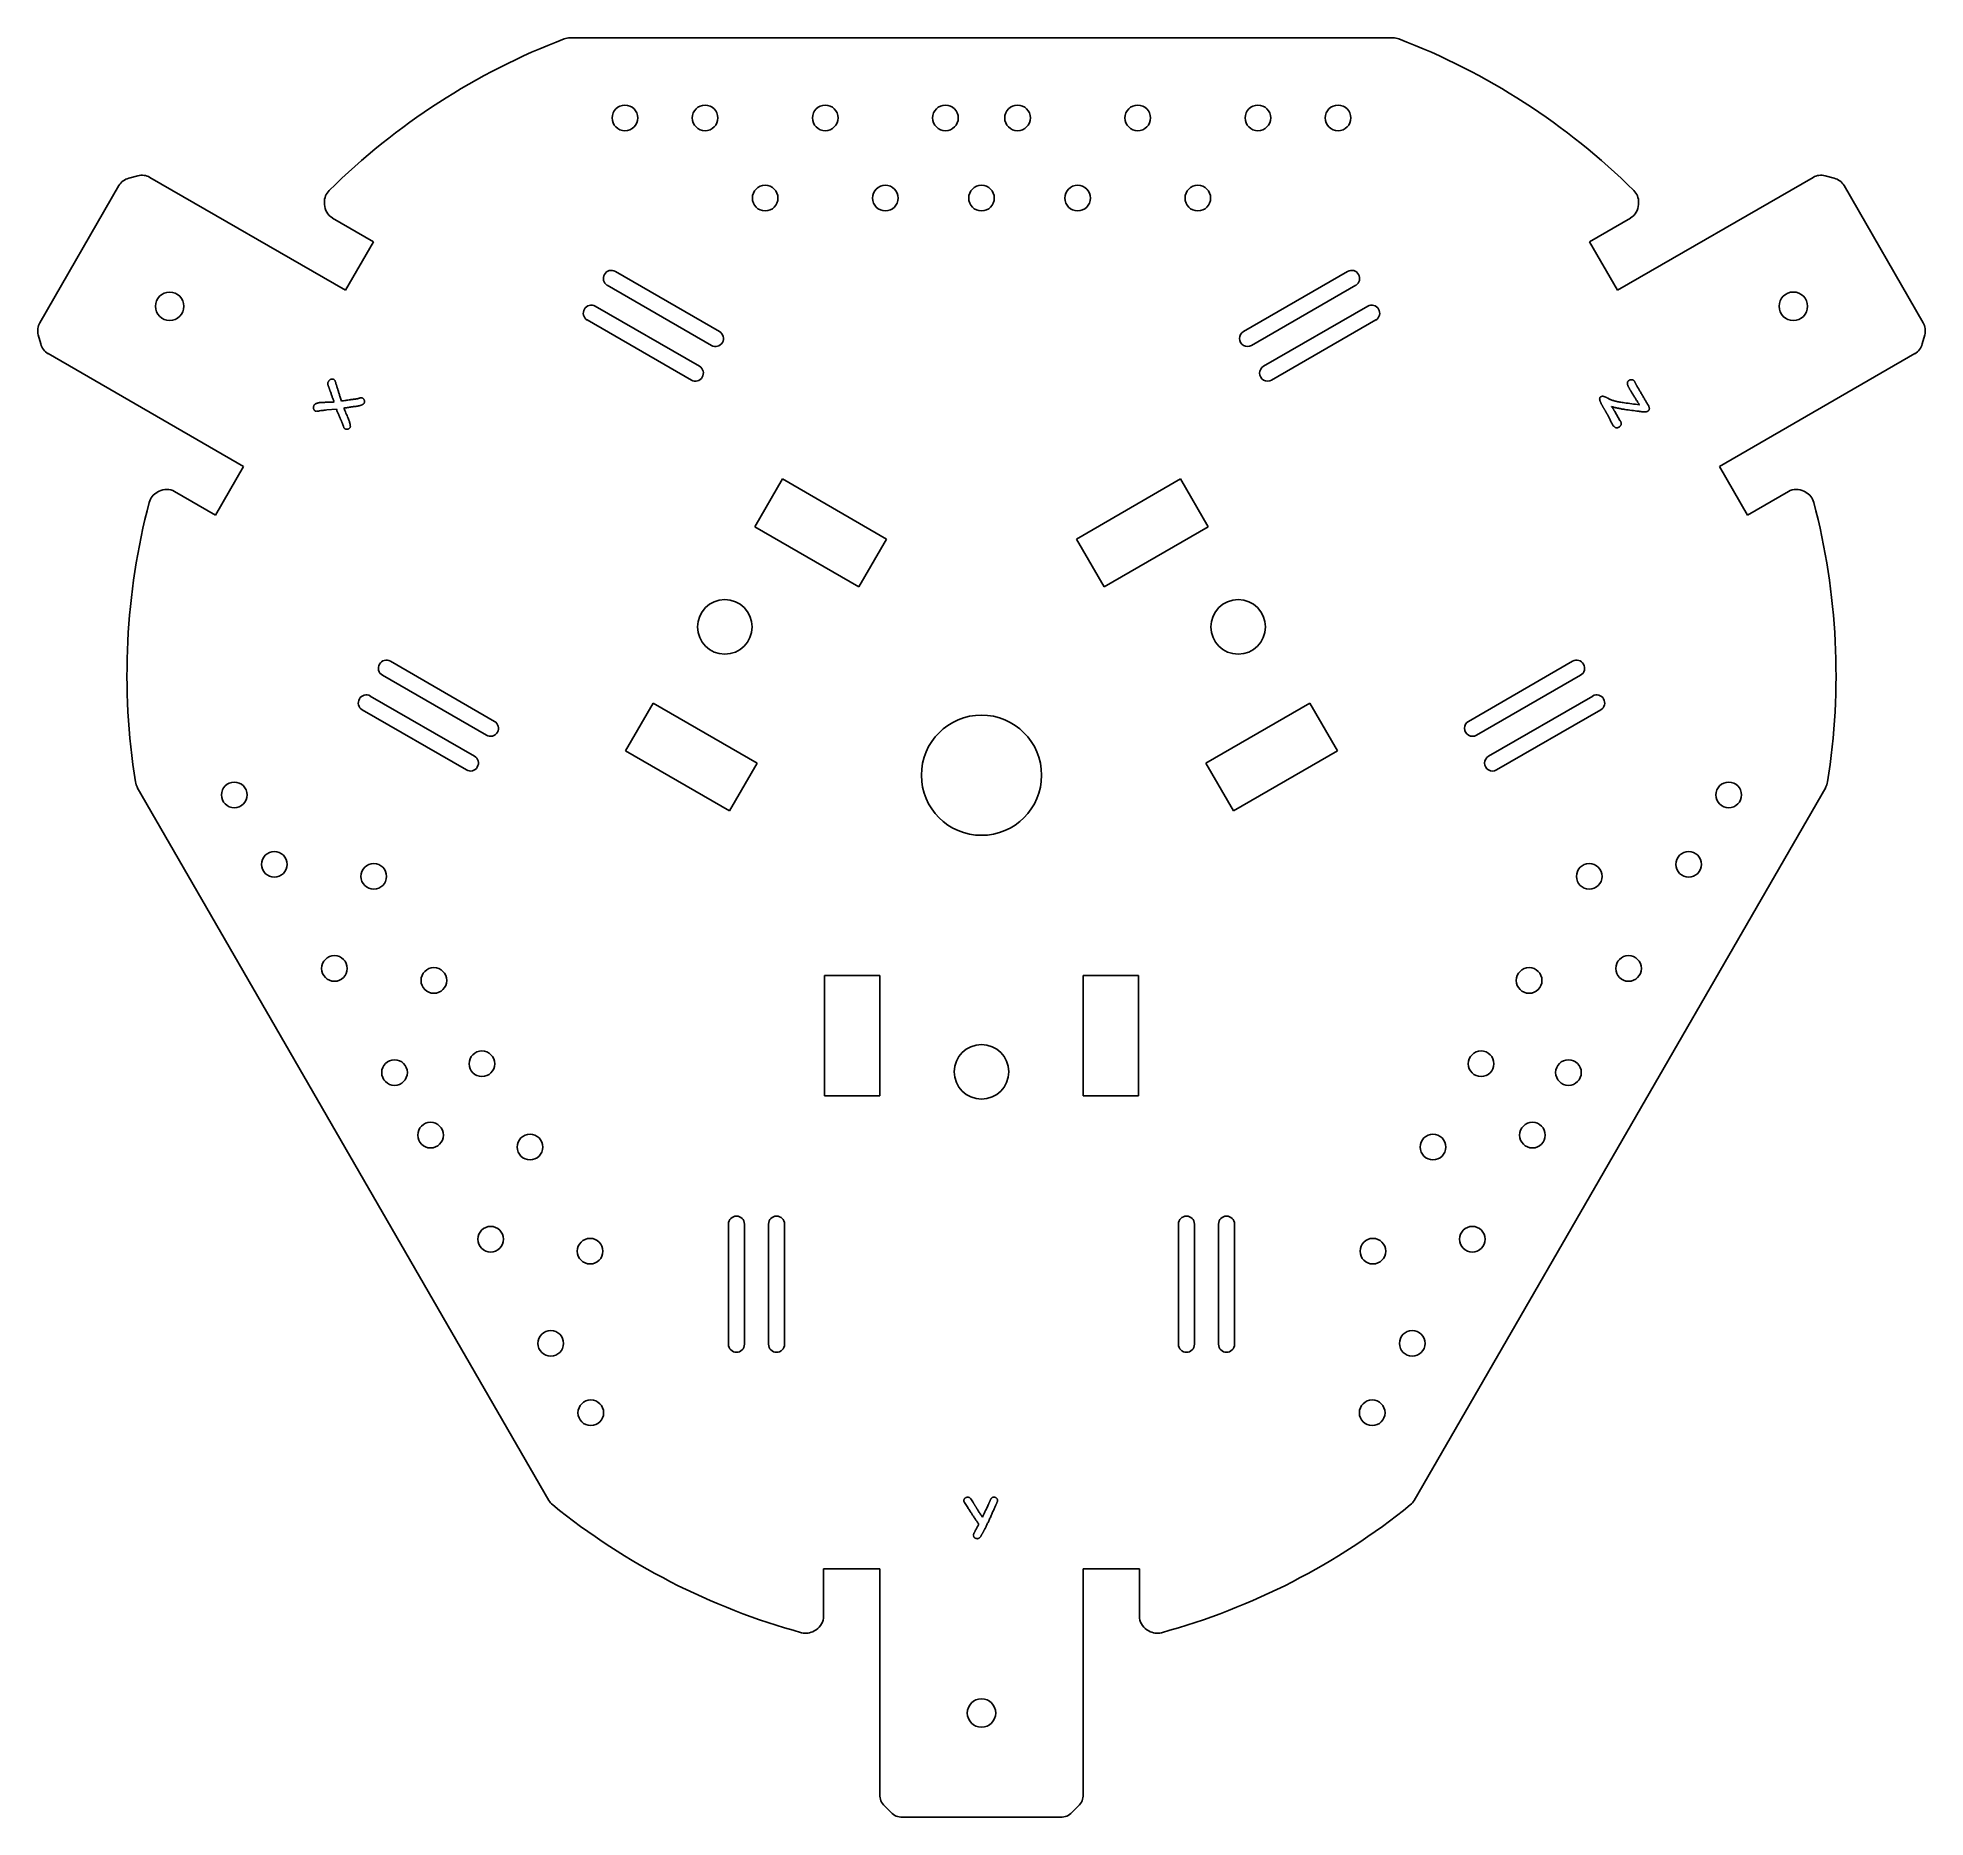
# Model space of a CAD drawing. Header units: millimetres. Extents: x -118 to 118, y -130 to 92.
import ezdxf

# ---------------------------------------------------------------- set-up
doc = ezdxf.new("R2010")
doc.units = ezdxf.units.MM

msp = doc.modelspace()

# ---------------------------------------------------------------- linework, layer by layer
at = {"color": 7, "linetype": 'Continuous', "lineweight": 25}
for p, q in [((51.36, 92), (-51.36, 92)), ((-107.65, 73.55), (-117.52, 56.45)), ((-105.3, 74.78), (-106.43, 74.48)), ((-79.39, 60.5), (-103.78, 74.58)), ((103.78, 74.58), (79.39, 60.5)), ((106.43, 74.48), (105.3, 74.78)), ((117.52, 56.45), (107.65, 73.55)), ((-82.01, 71.46), (-82, 71.19)), ((82, 71.19), (82.01, 71.46)), ((-75.89, 66.56), (-81, 69.51)), ((81, 69.51), (75.89, 66.56)), ((-79.39, 60.5), (-75.89, 66.56)), ((75.89, 66.56), (79.39, 60.5)), ((-32.71, 55.35), (-45.7, 62.85)), ((45.7, 62.85), (32.71, 55.35)), ((-46.7, 61.12), (-33.71, 53.62)), ((33.71, 53.62), (46.7, 61.12)), ((-49.2, 56.79), (-36.21, 49.29)), ((-35.21, 51.02), (-48.2, 58.52)), ((48.2, 58.52), (35.21, 51.02)), ((36.21, 49.29), (49.2, 56.79)), ((-117.72, 54.93), (-117.42, 53.8)), ((117.42, 53.8), (117.72, 54.93)), ((-116.48, 52.59), (-92.09, 38.5)), ((92.09, 38.5), (116.48, 52.59)), ((-81.69, 45.57), (-80.52, 45.68)), ((79.68, 44.26), (79.04, 45.38)), ((82.11, 46.21), (82.09, 46.22)), ((-95.59, 32.44), (-92.09, 38.5)), ((92.09, 38.5), (95.59, 32.44)), ((-102.65, 35.42), (-102.89, 35.29)), ((-100.7, 35.39), (-95.59, 32.44)), ((-24.85, 36.96), (-28.29, 31)), ((-11.86, 29.46), (-24.85, 36.96)), ((24.85, 36.96), (11.86, 29.46)), ((28.29, 31), (24.85, 36.96)), ((95.59, 32.44), (100.7, 35.39)), ((102.89, 35.29), (102.65, 35.42)), ((-28.29, 31), (-15.3, 23.5)), ((15.3, 23.5), (28.29, 31)), ((-15.3, 23.5), (-11.86, 29.46)), ((11.86, 29.46), (15.3, 23.5)), ((-60.79, 6.71), (-73.78, 14.21)), ((73.78, 14.21), (60.79, 6.71)), ((-74.78, 12.48), (-61.79, 4.98)), ((61.79, 4.98), (74.78, 12.48)), ((-63.29, 2.38), (-76.28, 9.88)), ((76.28, 9.88), (63.29, 2.38)), ((-77.28, 8.15), (-64.29, 0.65)), ((-40.99, 9), (-44.43, 3.04)), ((-28, 1.5), (-40.99, 9)), ((40.99, 9), (28, 1.5)), ((44.43, 3.04), (40.99, 9)), ((64.29, 0.65), (77.28, 8.15)), ((-44.43, 3.04), (-31.44, -4.46)), ((31.44, -4.46), (44.43, 3.04)), ((-31.44, -4.46), (-28, 1.5)), ((28, 1.5), (31.44, -4.46)), ((-105.36, -1.52), (-53.99, -90.48)), ((53.99, -90.48), (105.36, -1.52)), ((-12.7, -25), (-19.58, -25)), ((-19.58, -25), (-19.58, -40)), ((-12.7, -40), (-12.7, -25)), ((19.58, -25), (12.7, -25)), ((12.7, -25), (12.7, -40)), ((19.58, -40), (19.58, -25)), ((-19.58, -40), (-12.7, -40)), ((12.7, -40), (19.58, -40)), ((-31.58, -56), (-31.58, -71)), ((-29.58, -71), (-29.58, -56)), ((-26.58, -56), (-26.58, -71)), ((-24.58, -71), (-24.58, -56)), ((24.58, -56), (24.58, -71)), ((26.58, -71), (26.58, -56)), ((29.58, -56), (29.58, -71)), ((31.58, -71), (31.58, -56)), ((-1.08, -90.67), (-1.33, -90.28)), ((-12.7, -99), (-19.7, -99)), ((-19.7, -99), (-19.7, -104.91)), ((-12.7, -99), (-12.7, -127.17)), ((19.7, -99), (12.7, -99)), ((12.7, -127.17), (12.7, -99)), ((19.7, -104.91), (19.7, -99)), ((-20.88, -106.75), (-20.65, -106.61)), ((20.65, -106.61), (20.88, -106.75)), ((-12.11, -128.59), (-11.29, -129.41)), ((11.29, -129.41), (12.11, -128.59)), ((-9.87, -130), (9.87, -130))]:
    msp.add_line(p, q, dxfattribs=at)
for centre, radius in [((-44.5, 82), 1.6), ((-34.5, 82), 1.6), ((-19.5, 82), 1.6), ((-4.5, 82), 1.6), ((4.5, 82), 1.6), ((19.5, 82), 1.6), ((34.5, 82), 1.6), ((44.5, 82), 1.6), ((-27, 72), 1.6), ((-12, 72), 1.6), ((0, 72), 1.6), ((12, 72), 1.6), ((27, 72), 1.6), ((-101.32, 58.5), 1.77), ((101.32, 58.5), 1.78), ((-32.04, 18.5), 3.4), ((32.04, 18.5), 3.4), ((0, 0), 7.5), ((-93.26, -2.46), 1.6), ((93.26, -2.46), 1.6), ((-88.26, -11.12), 1.6), ((-75.85, -12.62), 1.6), ((75.85, -12.62), 1.6), ((88.26, -11.12), 1.6), ((-80.76, -24.11), 1.6), ((80.76, -24.11), 1.6), ((-68.35, -25.61), 1.6), ((68.35, -25.61), 1.6), ((-62.35, -36), 1.6), ((0, -37), 3.4), ((62.35, -36), 1.6), ((-73.26, -37.1), 1.6), ((73.26, -37.1), 1.6), ((-68.76, -44.9), 1.6), ((68.76, -44.9), 1.6), ((-56.35, -46.39), 1.6), ((56.35, -46.39), 1.6), ((-61.26, -57.89), 1.6), ((61.26, -57.89), 1.6), ((-48.85, -59.38), 1.6), ((48.85, -59.38), 1.6), ((-53.76, -70.88), 1.6), ((53.76, -70.88), 1.6), ((-48.76, -79.54), 1.6), ((48.76, -79.54), 1.6), ((0, -117), 1.77)]:
    msp.add_circle(centre, radius, dxfattribs=at)
for centre, radius, start, end in [((-51.36, 90), 2, 90, 110.9753), ((51.36, 90), 2, 69.0247, 90), ((-21.65, 12.5), 85, 110.9753, 134.6783), ((21.65, 12.5), 85, 45.3217, 69.0247), ((-105.92, 72.55), 2, 105, 150), ((-104.78, 72.85), 2, 60, 105), ((104.78, 72.85), 2, 75, 120), ((105.92, 72.55), 2, 30, 75), ((-80.01, 71.52), 2, 134.6783, 181.599), ((-80, 71.25), 2, 181.599, 240), ((80, 71.25), 2, 300, 358.401), ((80.01, 71.52), 2, 358.401, 45.3217), ((-46.2, 61.98), 1, 60, 240), ((46.2, 61.98), 1, 300, 120), ((-48.7, 57.65), 1, 60, 240), ((48.7, 57.65), 1, 300, 120), ((-115.79, 55.45), 2, 150, 195), ((-33.21, 54.48), 1, 240, 60), ((33.21, 54.48), 1, 120, 300), ((115.79, 55.45), 2, 345, 30), ((-115.48, 54.32), 2, 195, 240), ((115.48, 54.32), 2, 300, 345), ((-35.71, 50.15), 1, 240, 60), ((35.71, 50.15), 1, 120, 300), ((-101.7, 33.66), 2, 60, 118.401), ((101.7, 33.66), 2, 61.599, 120), ((-21.65, 12.5), 85, 165.3217, 189.0247), ((-101.94, 33.53), 2, 118.401, 165.3217), ((101.94, 33.53), 2, 14.6783, 61.599), ((21.65, 12.5), 85, 350.9753, 14.6783), ((-74.28, 13.35), 1, 60, 240), ((74.28, 13.35), 1, 300, 120), ((-76.78, 9.02), 1, 60, 240), ((76.78, 9.02), 1, 300, 120), ((-61.29, 5.85), 1, 240, 60), ((61.29, 5.85), 1, 120, 300), ((-63.79, 1.52), 1, 240, 60), ((63.79, 1.52), 1, 120, 300), ((-103.62, -0.52), 2, 189.0247, 210), ((103.62, -0.52), 2, 330, 350.9753), ((-30.58, -56), 1, 0, 180), ((-25.58, -56), 1, 0, 180), ((25.58, -56), 1, 0, 180), ((30.58, -56), 1, 0, 180), ((-30.58, -71), 1, 180, 0), ((-25.58, -71), 1, 180, 0), ((25.58, -71), 1, 180, 0), ((30.58, -71), 1, 180, 0), ((-52.26, -89.48), 2, 210, 230.9753), ((0, -25), 85, 230.9753, 254.6783), ((0, -25), 85, 285.3217, 309.0247), ((52.26, -89.48), 2, 309.0247, 330), ((-21.7, -104.91), 2, 301.599, 0), ((21.7, -104.91), 2, 180, 238.401), ((-21.93, -105.05), 2, 254.6783, 301.599), ((21.93, -105.05), 2, 238.401, 285.3217), ((-10.7, -127.17), 2, 180, 225), ((10.7, -127.17), 2, 315, 0), ((-9.87, -128), 2, 225, 270), ((9.87, -128), 2, 270, 315)]:
    msp.add_arc(centre, radius, start, end, dxfattribs=at)
for points, knots in [([(-81.5, 49.12), (-81.52, 49.09), (-81.55, 49.03), (-81.58, 48.93), (-81.58, 48.83), (-81.58, 48.76), (-81.57, 48.72)], [0, 0, 0, 0, 0.2553625, 0.4995849, 0.7474705, 1, 1, 1, 1]), ([(-81.57, 48.72), (-81.56, 48.68), (-81.53, 48.6), (-81.49, 48.48), (-81.45, 48.36), (-81.41, 48.26), (-81.38, 48.16), (-81.35, 48.08), (-81.32, 48), (-81.3, 47.95), (-81.29, 47.92)], [0, 0, 0, 0, 0.160939, 0.31252, 0.452223, 0.582202, 0.70283, 0.81197, 0.911383, 1, 1, 1, 1]), ([(-80.84, 49.37), (-80.87, 49.38), (-80.92, 49.41), (-81.01, 49.42), (-81.1, 49.42), (-81.2, 49.39), (-81.29, 49.35), (-81.37, 49.29), (-81.44, 49.21), (-81.48, 49.15), (-81.5, 49.12)], [0, 0, 0, 0, 0.113792, 0.226907, 0.343765, 0.471312, 0.603284, 0.731984, 0.863489, 1, 1, 1, 1]), ([(-81.29, 47.92), (-81.27, 47.86), (-81.22, 47.73), (-81.15, 47.53), (-81.09, 47.35), (-81.03, 47.18), (-80.96, 47.01), (-80.91, 46.85), (-80.85, 46.7), (-80.81, 46.61), (-80.8, 46.56)], [0, 0, 0, 0, 0.1464792, 0.2868772, 0.4211981, 0.5489913, 0.6707093, 0.7869801, 0.8963287, 1, 1, 1, 1]), ([(-80.65, 49.13), (-80.66, 49.16), (-80.68, 49.21), (-80.72, 49.27), (-80.78, 49.33), (-80.82, 49.36), (-80.84, 49.37)], [0, 0, 0, 0, 0.263952, 0.512523, 0.755614, 1, 1, 1, 1]), ([(-80.4, 48.3), (-80.41, 48.35), (-80.44, 48.43), (-80.48, 48.56), (-80.51, 48.67), (-80.55, 48.78), (-80.58, 48.88), (-80.6, 48.97), (-80.63, 49.05), (-80.64, 49.11), (-80.65, 49.13)], [0, 0, 0, 0, 0.161173, 0.311751, 0.452803, 0.582513, 0.702697, 0.812285, 0.91128, 1, 1, 1, 1]), ([(-79.87, 46.67), (-79.9, 46.76), (-79.96, 46.92), (-80.03, 47.16), (-80.11, 47.38), (-80.18, 47.59), (-80.24, 47.79), (-80.3, 47.97), (-80.35, 48.14), (-80.38, 48.25), (-80.4, 48.3)], [0, 0, 0, 0, 0.153715, 0.299593, 0.436565, 0.565703, 0.687007, 0.799234, 0.903801, 1, 1, 1, 1]), ([(77.3, 47.22), (77.29, 47.22), (77.26, 47.2), (77.23, 47.17), (77.2, 47.13), (77.18, 47.08), (77.16, 47.04), (77.15, 46.98), (77.15, 46.93), (77.16, 46.86), (77.17, 46.8), (77.19, 46.72), (77.21, 46.65), (77.24, 46.57), (77.28, 46.48), (77.32, 46.39), (77.37, 46.29), (77.41, 46.23), (77.43, 46.19)], [0, 0, 0, 0, 0.043059, 0.084833, 0.125337, 0.166838, 0.21007, 0.256255, 0.306058, 0.361127, 0.420073, 0.485345, 0.55525, 0.631872, 0.714622, 0.803304, 0.898392, 1, 1, 1, 1]), ([(77.98, 47.13), (77.95, 47.15), (77.88, 47.18), (77.77, 47.22), (77.68, 47.25), (77.59, 47.27), (77.5, 47.27), (77.43, 47.27), (77.36, 47.25), (77.32, 47.23), (77.3, 47.22)], [0, 0, 0, 0, 0.170363, 0.326298, 0.466843, 0.593383, 0.708405, 0.812561, 0.908171, 1, 1, 1, 1]), ([(78.44, 46.89), (78.39, 46.91), (78.31, 46.96), (78.19, 47.02), (78.08, 47.08), (78.02, 47.11), (77.98, 47.13)], [0, 0, 0, 0, 0.286488, 0.547701, 0.786908, 1, 1, 1, 1]), ([(80.82, 49.26), (80.8, 49.24), (80.75, 49.21), (80.7, 49.16), (80.66, 49.09), (80.63, 49.03), (80.61, 48.95), (80.61, 48.87), (80.62, 48.78), (80.63, 48.72), (80.64, 48.69)], [0, 0, 0, 0, 0.127143, 0.24646, 0.360517, 0.473263, 0.592046, 0.717219, 0.85197, 1, 1, 1, 1]), ([(80.64, 48.69), (80.65, 48.68), (80.66, 48.65), (80.68, 48.59), (80.7, 48.53), (80.74, 48.47), (80.77, 48.39), (80.82, 48.31), (80.87, 48.22), (80.9, 48.16), (80.92, 48.13)], [0, 0, 0, 0, 0.074325, 0.163329, 0.267209, 0.384702, 0.515924, 0.663666, 0.824515, 1, 1, 1, 1]), ([(81.24, 49.33), (81.2, 49.33), (81.14, 49.35), (81.03, 49.34), (80.92, 49.31), (80.86, 49.28), (80.82, 49.26)], [0, 0, 0, 0, 0.2407545, 0.4772598, 0.7274671, 1, 1, 1, 1]), ([(80.92, 48.13), (80.94, 48.1), (80.98, 48.03), (81.04, 47.93), (81.1, 47.82), (81.17, 47.71), (81.25, 47.59), (81.33, 47.45), (81.42, 47.32), (81.48, 47.22), (81.51, 47.17)], [0, 0, 0, 0, 0.097389, 0.202138, 0.314694, 0.435803, 0.565015, 0.702331, 0.847477, 1, 1, 1, 1]), ([(81.51, 49.11), (81.49, 49.13), (81.46, 49.18), (81.4, 49.25), (81.32, 49.29), (81.27, 49.31), (81.24, 49.33)], [0, 0, 0, 0, 0.257821, 0.50614, 0.74815, 1, 1, 1, 1]), ([(81.77, 48.61), (81.76, 48.62), (81.74, 48.66), (81.71, 48.71), (81.68, 48.78), (81.64, 48.86), (81.6, 48.93), (81.57, 49), (81.54, 49.06), (81.52, 49.09), (81.51, 49.11)], [0, 0, 0, 0, 0.094259, 0.20833, 0.343845, 0.499228, 0.65614, 0.790863, 0.905741, 1, 1, 1, 1]), ([(81.51, 47.17), (81.54, 47.11), (81.62, 47), (81.72, 46.84), (81.81, 46.69), (81.89, 46.56), (81.96, 46.45), (82.02, 46.36), (82.07, 46.28), (82.1, 46.23), (82.11, 46.21)], [0, 0, 0, 0, 0.189219, 0.359327, 0.511764, 0.645542, 0.762101, 0.859099, 0.938881, 1, 1, 1, 1]), ([(83.27, 46.06), (83.25, 46.1), (83.2, 46.18), (83.13, 46.3), (83.05, 46.44), (82.96, 46.6), (82.86, 46.76), (82.75, 46.94), (82.64, 47.13), (82.52, 47.33), (82.4, 47.53), (82.29, 47.73), (82.18, 47.91), (82.09, 48.07), (82, 48.22), (81.91, 48.36), (81.84, 48.49), (81.79, 48.57), (81.77, 48.61)], [0, 0, 0, 0, 0.044177, 0.093617, 0.148485, 0.208171, 0.273451, 0.343546, 0.419071, 0.49986, 0.580648, 0.656173, 0.72655, 0.791664, 0.851515, 0.906383, 0.955823, 1, 1, 1, 1]), ([(-83.3, 46.15), (-83.31, 46.12), (-83.35, 46.06), (-83.38, 45.96), (-83.38, 45.86), (-83.38, 45.75), (-83.35, 45.66), (-83.31, 45.57), (-83.25, 45.5), (-83.2, 45.47), (-83.18, 45.45)], [0, 0, 0, 0, 0.137223, 0.268869, 0.398299, 0.529968, 0.657074, 0.774519, 0.886859, 1, 1, 1, 1]), ([(-82.23, 46.51), (-82.3, 46.51), (-82.43, 46.5), (-82.62, 46.48), (-82.78, 46.45), (-82.93, 46.41), (-83.05, 46.36), (-83.16, 46.3), (-83.24, 46.24), (-83.28, 46.18), (-83.3, 46.15)], [0, 0, 0, 0, 0.179942, 0.341675, 0.485865, 0.614026, 0.727893, 0.827563, 0.917583, 1, 1, 1, 1]), ([(-83.18, 45.45), (-83.16, 45.44), (-83.11, 45.42), (-83.03, 45.4), (-82.95, 45.39), (-82.89, 45.4), (-82.86, 45.41)], [0, 0, 0, 0, 0.2400354, 0.4788553, 0.7298255, 1, 1, 1, 1]), ([(-82.86, 45.41), (-82.78, 45.42), (-82.6, 45.46), (-82.32, 45.5), (-82.02, 45.54), (-81.81, 45.56), (-81.69, 45.57)], [0, 0, 0, 0, 0.217954, 0.457158, 0.717793, 1, 1, 1, 1]), ([(-81.47, 46.52), (-81.51, 46.52), (-81.59, 46.52), (-81.71, 46.52), (-81.81, 46.52), (-81.91, 46.52), (-82, 46.51), (-82.08, 46.51), (-82.16, 46.51), (-82.2, 46.51), (-82.23, 46.51)], [0, 0, 0, 0, 0.16176, 0.311972, 0.453203, 0.582838, 0.703509, 0.812609, 0.911442, 1, 1, 1, 1]), ([(-80.8, 46.56), (-80.87, 46.56), (-81, 46.55), (-81.18, 46.54), (-81.34, 46.53), (-81.43, 46.53), (-81.47, 46.52)], [0, 0, 0, 0, 0.311556, 0.583243, 0.8123, 1, 1, 1, 1]), ([(-80.52, 45.68), (-80.49, 45.61), (-80.44, 45.48), (-80.37, 45.3), (-80.3, 45.12), (-80.23, 44.96), (-80.17, 44.82), (-80.11, 44.68), (-80.05, 44.56), (-80.02, 44.49), (-80, 44.45)], [0, 0, 0, 0, 0.162217, 0.313674, 0.454371, 0.584199, 0.70433, 0.81362, 0.912174, 1, 1, 1, 1]), ([(-78.8, 46.84), (-78.98, 46.81), (-79.34, 46.75), (-79.7, 46.7), (-79.87, 46.67)], [0, 0, 0, 0, 0.504629, 1, 1, 1, 1]), ([(-79.58, 45.8), (-79.43, 45.82), (-79.12, 45.86), (-78.81, 45.92), (-78.66, 45.94)], [0, 0, 0, 0, 0.499031, 1, 1, 1, 1]), ([(-79.05, 44.54), (-79.14, 44.75), (-79.32, 45.17), (-79.49, 45.59), (-79.58, 45.8)], [0, 0, 0, 0, 0.499814, 1, 1, 1, 1]), ([(-78.21, 46.92), (-78.25, 46.92), (-78.33, 46.91), (-78.45, 46.89), (-78.54, 46.88), (-78.63, 46.87), (-78.69, 46.86), (-78.74, 46.85), (-78.78, 46.85), (-78.8, 46.84), (-78.8, 46.84)], [0, 0, 0, 0, 0.217994, 0.410155, 0.576482, 0.713602, 0.825303, 0.910953, 0.969183, 1, 1, 1, 1]), ([(-78.66, 45.94), (-78.59, 45.95), (-78.46, 45.97), (-78.29, 45.99), (-78.13, 46.01), (-78, 46.02), (-77.88, 46.04), (-77.76, 46.06), (-77.63, 46.09), (-77.55, 46.12), (-77.51, 46.13)], [0, 0, 0, 0, 0.17628, 0.330141, 0.461386, 0.57012, 0.670036, 0.775086, 0.884584, 1, 1, 1, 1]), ([(-77.22, 47.03), (-77.25, 47.05), (-77.31, 47.08), (-77.41, 47.09), (-77.52, 47.08), (-77.62, 47.05), (-77.74, 47.01), (-77.88, 46.97), (-78.04, 46.94), (-78.15, 46.93), (-78.21, 46.92)], [0, 0, 0, 0, 0.097176, 0.194604, 0.295723, 0.406526, 0.530761, 0.671034, 0.826998, 1, 1, 1, 1]), ([(-77.51, 46.13), (-77.48, 46.14), (-77.42, 46.16), (-77.35, 46.19), (-77.28, 46.23), (-77.22, 46.26), (-77.17, 46.29), (-77.12, 46.33), (-77.09, 46.37), (-77.07, 46.39), (-77.06, 46.41)], [0, 0, 0, 0, 0.170917, 0.326742, 0.469276, 0.599046, 0.715434, 0.820335, 0.914589, 1, 1, 1, 1]), ([(-77.06, 46.41), (-77.05, 46.43), (-77.02, 46.49), (-77, 46.58), (-76.99, 46.67), (-77.01, 46.76), (-77.05, 46.85), (-77.09, 46.92), (-77.15, 46.99), (-77.2, 47.02), (-77.22, 47.03)], [0, 0, 0, 0, 0.133364, 0.260079, 0.384989, 0.515081, 0.6435, 0.764635, 0.881521, 1, 1, 1, 1]), ([(77.43, 46.19), (77.44, 46.17), (77.46, 46.13), (77.5, 46.07), (77.54, 46), (77.59, 45.92), (77.63, 45.84), (77.69, 45.75), (77.74, 45.65), (77.8, 45.55), (77.86, 45.45), (77.92, 45.35), (77.97, 45.26), (78.02, 45.18), (78.06, 45.1), (78.1, 45.03), (78.14, 44.97), (78.16, 44.93), (78.17, 44.91)], [0, 0, 0, 0, 0.044313, 0.093873, 0.148679, 0.208169, 0.273468, 0.344014, 0.419243, 0.500282, 0.580757, 0.656549, 0.726532, 0.791831, 0.851321, 0.906127, 0.955687, 1, 1, 1, 1]), ([(78.17, 44.91), (78.19, 44.87), (78.24, 44.79), (78.31, 44.66), (78.39, 44.5), (78.47, 44.32), (78.56, 44.14), (78.64, 43.98), (78.71, 43.84), (78.75, 43.76), (78.77, 43.72)], [0, 0, 0, 0, 0.093963, 0.208302, 0.343095, 0.499348, 0.6556, 0.79072, 0.906037, 1, 1, 1, 1]), ([(80.24, 46.45), (80.14, 46.47), (79.95, 46.5), (79.68, 46.54), (79.43, 46.59), (79.19, 46.64), (78.98, 46.7), (78.78, 46.76), (78.6, 46.82), (78.49, 46.87), (78.44, 46.89)], [0, 0, 0, 0, 0.157419, 0.305348, 0.443858, 0.573146, 0.693349, 0.80399, 0.906234, 1, 1, 1, 1]), ([(79.04, 45.38), (79.02, 45.4), (79, 45.44), (78.96, 45.5), (78.91, 45.57), (78.86, 45.65), (78.81, 45.73), (78.74, 45.82), (78.68, 45.91), (78.63, 45.97), (78.61, 46)], [0, 0, 0, 0, 0.090662, 0.191149, 0.30148, 0.42237, 0.552088, 0.690654, 0.84089, 1, 1, 1, 1]), ([(78.61, 46), (78.67, 45.98), (78.79, 45.95), (78.98, 45.89), (79.17, 45.84), (79.38, 45.79), (79.6, 45.75), (79.82, 45.71), (80.06, 45.66), (80.22, 45.64), (80.3, 45.63)], [0, 0, 0, 0, 0.107962, 0.220249, 0.338157, 0.460533, 0.587439, 0.720131, 0.857452, 1, 1, 1, 1]), ([(82.09, 46.22), (81.78, 46.26), (81.16, 46.33), (80.54, 46.42), (80.24, 46.45)], [0, 0, 0, 0, 0.500735, 1, 1, 1, 1]), ([(80.3, 45.63), (80.58, 45.59), (81.15, 45.51), (81.72, 45.44), (82, 45.4)], [0, 0, 0, 0, 0.499833, 1, 1, 1, 1]), ([(82, 45.4), (82.04, 45.4), (82.11, 45.39), (82.21, 45.37), (82.3, 45.36), (82.38, 45.35), (82.45, 45.34), (82.51, 45.33), (82.55, 45.33), (82.58, 45.33), (82.59, 45.33)], [0, 0, 0, 0, 0.191878, 0.364018, 0.517813, 0.652086, 0.768237, 0.864663, 0.941371, 1, 1, 1, 1]), ([(82.59, 45.33), (82.65, 45.32), (82.76, 45.32), (82.91, 45.34), (83.04, 45.36), (83.12, 45.4), (83.15, 45.42)], [0, 0, 0, 0, 0.299162, 0.562747, 0.795012, 1, 1, 1, 1]), ([(83.15, 45.42), (83.18, 45.44), (83.23, 45.47), (83.3, 45.54), (83.34, 45.62), (83.35, 45.68), (83.35, 45.71)], [0, 0, 0, 0, 0.264296, 0.512369, 0.749653, 1, 1, 1, 1]), ([(83.35, 45.71), (83.35, 45.74), (83.36, 45.79), (83.34, 45.88), (83.31, 45.97), (83.28, 46.03), (83.27, 46.06)], [0, 0, 0, 0, 0.234031, 0.473013, 0.727326, 1, 1, 1, 1]), ([(-80, 44.45), (-79.99, 44.42), (-79.96, 44.35), (-79.91, 44.25), (-79.87, 44.14), (-79.82, 44.02), (-79.77, 43.89), (-79.72, 43.75), (-79.67, 43.61), (-79.64, 43.51), (-79.62, 43.46)], [0, 0, 0, 0, 0.099494, 0.205508, 0.319718, 0.440643, 0.56981, 0.705532, 0.849205, 1, 1, 1, 1]), ([(-79.62, 43.46), (-79.61, 43.43), (-79.59, 43.38), (-79.55, 43.31), (-79.49, 43.25), (-79.45, 43.22), (-79.43, 43.2)], [0, 0, 0, 0, 0.2707917, 0.5250384, 0.7630412, 1, 1, 1, 1]), ([(-79.43, 43.2), (-79.4, 43.19), (-79.35, 43.16), (-79.26, 43.15), (-79.17, 43.15), (-79.08, 43.17), (-79, 43.2), (-78.92, 43.25), (-78.85, 43.32), (-78.82, 43.37), (-78.8, 43.39)], [0, 0, 0, 0, 0.1223739, 0.2415974, 0.3623845, 0.4912451, 0.6216346, 0.7475633, 0.871468, 1, 1, 1, 1]), ([(-78.8, 43.39), (-78.79, 43.41), (-78.77, 43.46), (-78.77, 43.55), (-78.78, 43.66), (-78.8, 43.79), (-78.84, 43.95), (-78.9, 44.12), (-78.97, 44.32), (-79.02, 44.47), (-79.05, 44.54)], [0, 0, 0, 0, 0.055767, 0.127167, 0.218852, 0.331347, 0.464739, 0.621075, 0.798838, 1, 1, 1, 1]), ([(78.77, 43.72), (78.8, 43.68), (78.85, 43.6), (78.94, 43.49), (79.03, 43.42), (79.13, 43.36), (79.24, 43.34), (79.34, 43.34), (79.46, 43.37), (79.53, 43.41), (79.56, 43.43)], [0, 0, 0, 0, 0.15879, 0.298372, 0.422591, 0.535205, 0.643047, 0.75197, 0.869499, 1, 1, 1, 1]), ([(79.56, 43.43), (79.6, 43.45), (79.66, 43.49), (79.74, 43.57), (79.8, 43.66), (79.82, 43.72), (79.84, 43.75)], [0, 0, 0, 0, 0.27412, 0.526385, 0.764224, 1, 1, 1, 1]), ([(79.79, 44.1), (79.79, 44.11), (79.77, 44.14), (79.73, 44.18), (79.7, 44.22), (79.69, 44.25), (79.68, 44.26)], [0, 0, 0, 0, 0.2091649, 0.5013728, 0.7908351, 1, 1, 1, 1]), ([(79.84, 43.75), (79.84, 43.78), (79.86, 43.84), (79.85, 43.93), (79.83, 44.02), (79.81, 44.07), (79.79, 44.1)], [0, 0, 0, 0, 0.254442, 0.49927, 0.74205, 1, 1, 1, 1]), ([(-2.04, -90.18), (-2.07, -90.2), (-2.11, -90.25), (-2.16, -90.33), (-2.19, -90.41), (-2.19, -90.47), (-2.19, -90.5)], [0, 0, 0, 0, 0.259642, 0.5055, 0.74858, 1, 1, 1, 1]), ([(-2.19, -90.5), (-2.19, -90.52), (-2.19, -90.56), (-2.18, -90.62), (-2.16, -90.68), (-2.13, -90.71), (-2.12, -90.73)], [0, 0, 0, 0, 0.2458345, 0.4887538, 0.7416207, 1, 1, 1, 1]), ([(-2.12, -90.73), (-2.07, -90.82), (-1.96, -90.99), (-1.8, -91.24), (-1.65, -91.47), (-1.51, -91.68), (-1.39, -91.88), (-1.27, -92.06), (-1.17, -92.22), (-1.1, -92.32), (-1.07, -92.37)], [0, 0, 0, 0, 0.161383, 0.312047, 0.452944, 0.582975, 0.702702, 0.81225, 0.911348, 1, 1, 1, 1]), ([(-1.72, -90.06), (-1.75, -90.06), (-1.81, -90.07), (-1.89, -90.09), (-1.97, -90.13), (-2.02, -90.16), (-2.04, -90.18)], [0, 0, 0, 0, 0.253463, 0.500454, 0.74473, 1, 1, 1, 1]), ([(-1.33, -90.28), (-1.36, -90.25), (-1.41, -90.18), (-1.51, -90.11), (-1.61, -90.07), (-1.69, -90.06), (-1.72, -90.06)], [0, 0, 0, 0, 0.284068, 0.536293, 0.770425, 1, 1, 1, 1]), ([(-0.5, -91.62), (-0.52, -91.59), (-0.56, -91.51), (-0.63, -91.41), (-0.68, -91.31), (-0.74, -91.22), (-0.79, -91.14), (-0.84, -91.06), (-0.88, -90.99), (-0.92, -90.93), (-0.95, -90.88), (-0.98, -90.83), (-1.01, -90.78), (-1.03, -90.75), (-1.05, -90.72), (-1.06, -90.7), (-1.07, -90.68), (-1.07, -90.67), (-1.08, -90.67)], [0, 0, 0, 0, 0.116552, 0.225678, 0.327087, 0.422258, 0.509713, 0.590481, 0.663532, 0.729156, 0.788254, 0.839923, 0.884615, 0.921881, 0.952169, 0.97548, 0.991087, 1, 1, 1, 1]), ([(0.12, -92.55), (0.1, -92.52), (0.05, -92.45), (-0.02, -92.36), (-0.09, -92.25), (-0.17, -92.14), (-0.25, -92.02), (-0.33, -91.9), (-0.41, -91.76), (-0.47, -91.67), (-0.5, -91.62)], [0, 0, 0, 0, 0.100897, 0.208208, 0.322866, 0.444717, 0.572584, 0.707694, 0.850803, 1, 1, 1, 1]), ([(0.84, -91.04), (0.81, -91.12), (0.73, -91.28), (0.62, -91.5), (0.52, -91.72), (0.43, -91.91), (0.34, -92.09), (0.26, -92.26), (0.19, -92.41), (0.14, -92.5), (0.12, -92.55)], [0, 0, 0, 0, 0.1616231, 0.3126656, 0.4528821, 0.5830402, 0.7033906, 0.8123976, 0.9110976, 1, 1, 1, 1]), ([(1.14, -90.35), (1.13, -90.39), (1.09, -90.46), (1.05, -90.57), (1.01, -90.66), (0.97, -90.75), (0.93, -90.83), (0.9, -90.91), (0.87, -90.97), (0.85, -91.02), (0.84, -91.04)], [0, 0, 0, 0, 0.16161, 0.312816, 0.454135, 0.584375, 0.703539, 0.812816, 0.912207, 1, 1, 1, 1]), ([(1.55, -90.06), (1.53, -90.06), (1.48, -90.06), (1.42, -90.08), (1.36, -90.1), (1.3, -90.13), (1.26, -90.18), (1.21, -90.23), (1.17, -90.29), (1.15, -90.33), (1.14, -90.35)], [0, 0, 0, 0, 0.130588, 0.252745, 0.371397, 0.487402, 0.605097, 0.727826, 0.859507, 1, 1, 1, 1]), ([(1.15, -92.48), (1.19, -92.39), (1.27, -92.21), (1.38, -91.97), (1.48, -91.74), (1.57, -91.55), (1.64, -91.37), (1.71, -91.23), (1.77, -91.1), (1.8, -91.03), (1.82, -91)], [0, 0, 0, 0, 0.183229, 0.349669, 0.49932, 0.632967, 0.749583, 0.849658, 0.93295, 1, 1, 1, 1]), ([(1.86, -90.18), (1.84, -90.16), (1.79, -90.13), (1.72, -90.09), (1.64, -90.07), (1.58, -90.06), (1.55, -90.06)], [0, 0, 0, 0, 0.256863, 0.502288, 0.748988, 1, 1, 1, 1]), ([(1.82, -91), (1.83, -90.97), (1.86, -90.91), (1.9, -90.82), (1.93, -90.75), (1.96, -90.68), (1.98, -90.62), (1.99, -90.57), (2, -90.53), (2.01, -90.51), (2.01, -90.5)], [0, 0, 0, 0, 0.191773, 0.363531, 0.516818, 0.6503, 0.765427, 0.862924, 0.940305, 1, 1, 1, 1]), ([(2.01, -90.5), (2, -90.47), (2, -90.41), (1.97, -90.32), (1.93, -90.24), (1.88, -90.2), (1.86, -90.18)], [0, 0, 0, 0, 0.256848, 0.501136, 0.743719, 1, 1, 1, 1]), ([(-1.07, -92.37), (-1.03, -92.43), (-0.95, -92.54), (-0.84, -92.71), (-0.74, -92.86), (-0.64, -93.01), (-0.56, -93.14), (-0.47, -93.26), (-0.4, -93.36), (-0.35, -93.43), (-0.33, -93.46)], [0, 0, 0, 0, 0.161104, 0.312097, 0.451971, 0.582345, 0.702008, 0.811572, 0.91104, 1, 1, 1, 1]), ([(-0.33, -93.46), (-0.36, -93.51), (-0.41, -93.61), (-0.49, -93.74), (-0.56, -93.87), (-0.63, -93.99), (-0.69, -94.1), (-0.75, -94.2), (-0.8, -94.3), (-0.84, -94.39), (-0.89, -94.47), (-0.92, -94.54), (-0.95, -94.6), (-0.97, -94.66), (-0.99, -94.71), (-1.01, -94.75), (-1.02, -94.78), (-1.02, -94.8), (-1.02, -94.81)], [0, 0, 0, 0, 0.109926, 0.213525, 0.31025, 0.401525, 0.486241, 0.563782, 0.635888, 0.701435, 0.760699, 0.813128, 0.860162, 0.9004, 0.934119, 0.962325, 0.983958, 1, 1, 1, 1]), ([(-0.09, -94.96), (-0.09, -94.96), (-0.08, -94.95), (-0.08, -94.93), (-0.06, -94.91), (-0.04, -94.88), (-0.02, -94.84), (0, -94.79), (0.03, -94.74), (0.06, -94.69), (0.1, -94.62), (0.14, -94.55), (0.18, -94.47), (0.23, -94.38), (0.28, -94.29), (0.33, -94.19), (0.39, -94.08), (0.43, -94.01), (0.45, -93.97)], [0, 0, 0, 0, 0.011108, 0.02865, 0.05306, 0.084339, 0.122486, 0.167838, 0.219722, 0.278806, 0.344758, 0.417171, 0.497605, 0.583751, 0.677918, 0.778547, 0.885639, 1, 1, 1, 1]), ([(0.45, -93.97), (0.47, -93.92), (0.53, -93.82), (0.6, -93.67), (0.69, -93.5), (0.77, -93.32), (0.86, -93.13), (0.96, -92.92), (1.06, -92.7), (1.12, -92.55), (1.15, -92.48)], [0, 0, 0, 0, 0.0972087, 0.2019662, 0.314821, 0.4357967, 0.564886, 0.7016032, 0.8469754, 1, 1, 1, 1]), ([(-1.02, -94.81), (-1.02, -94.84), (-1.01, -94.9), (-0.98, -94.98), (-0.93, -95.06), (-0.89, -95.11), (-0.87, -95.13)], [0, 0, 0, 0, 0.2506, 0.494505, 0.738383, 1, 1, 1, 1]), ([(-0.87, -95.13), (-0.84, -95.15), (-0.8, -95.18), (-0.72, -95.22), (-0.63, -95.24), (-0.57, -95.25), (-0.54, -95.25)], [0, 0, 0, 0, 0.253219, 0.499914, 0.745374, 1, 1, 1, 1]), ([(-0.54, -95.25), (-0.52, -95.25), (-0.48, -95.24), (-0.42, -95.23), (-0.36, -95.21), (-0.3, -95.18), (-0.25, -95.14), (-0.19, -95.09), (-0.14, -95.03), (-0.11, -94.99), (-0.09, -94.96)], [0, 0, 0, 0, 0.113198, 0.226596, 0.339794, 0.458695, 0.580613, 0.710968, 0.849976, 1, 1, 1, 1])]:
    msp.add_open_spline(points, degree=3, knots=knots, dxfattribs=at)

doc.saveas('drawing.dxf')
